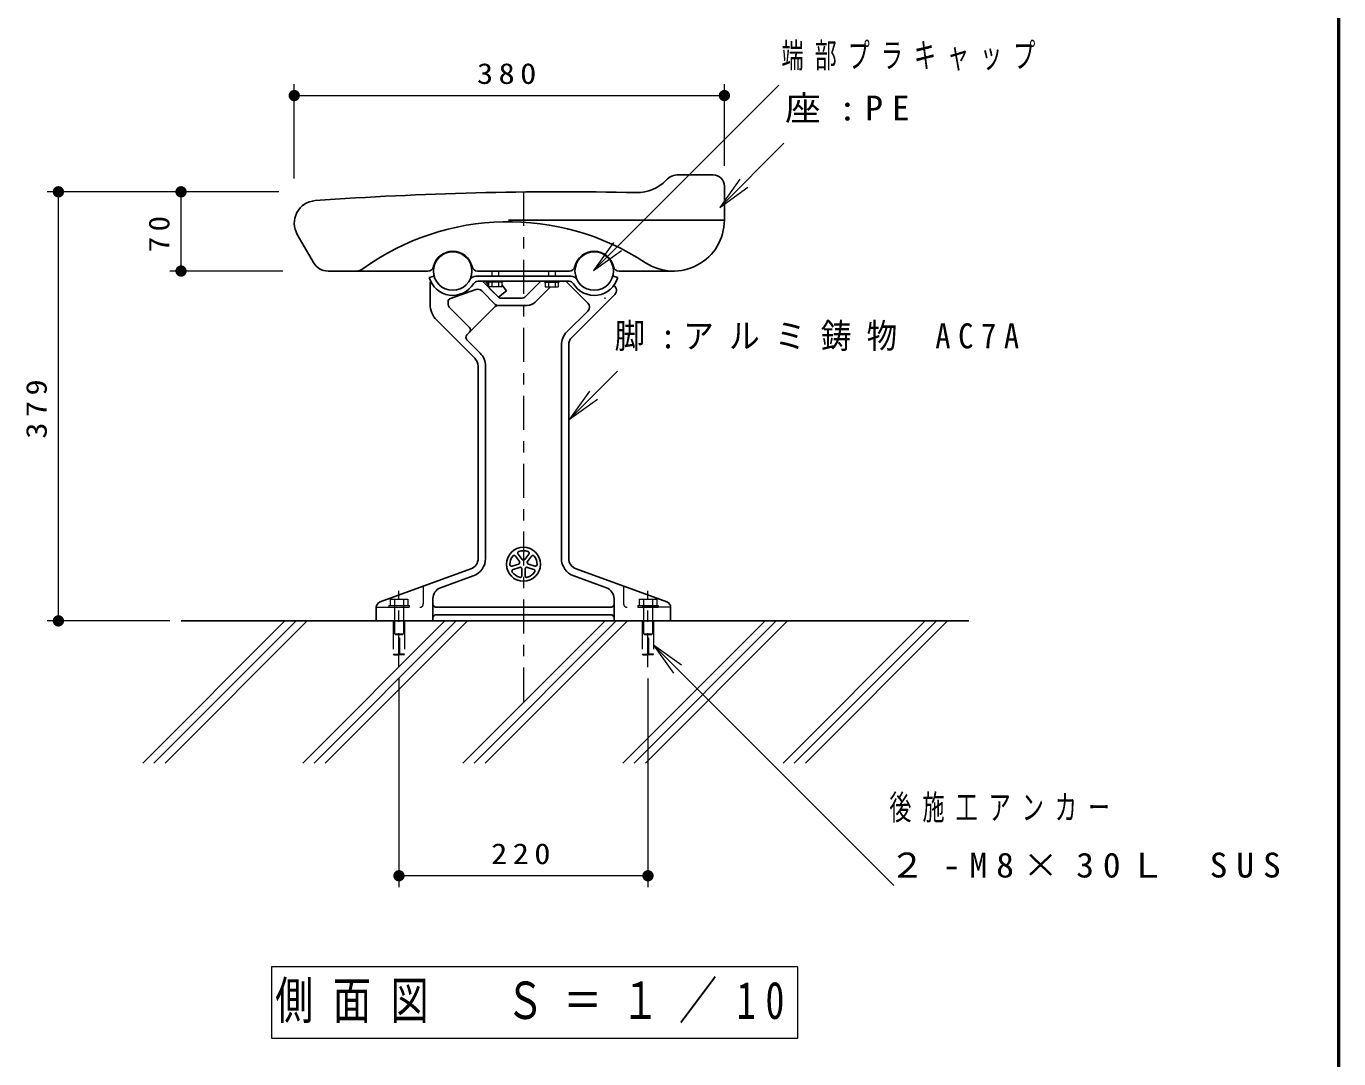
# Model space of a CAD drawing. Units: millimetres on the paper, scale 1:10. Extents: x -365 to 12, y -38 to 257.
# Drawn here: x -116 to 0, y 52.8 to 144 of the extents above; entities that cross this region are included whole.
import ezdxf

# ---------------------------------------------------------------- set-up
doc = ezdxf.new("R2010")
doc.units = ezdxf.units.MM
for name, pattern in [('USER1', [4.5, 2.5, -2]), ('USER2', [6, 3, -1, 1, -1]), ('USER3', [8, 3, -1, 1, -1, 1, -1])]:
    doc.linetypes.add(name, pattern=pattern)
doc.layers.add('LY_1', color=7, linetype='Continuous', lineweight=25)
doc.layers.add('LY_2', color=7, linetype='Continuous', lineweight=13)
doc.styles.add('ＭＳ ゴシック', font='')
doc.styles.get('ＭＳ ゴシック').set_extended_font_data('MS Gothic')

# ---------------------------------------------------------------- blocks, each defined once
blk = doc.blocks.new('open_arrow')
at = {"color": 0, "linetype": 'Continuous', "lineweight": -2}
blk.add_lwpolyline([(7.5, 1.25), (0, 0), (7.5, -1.25)], dxfattribs=at)
blk = doc.blocks.new('filled_dot')
at = {"color": 0, "linetype": 'Continuous', "lineweight": -2, "const_width": 1.25}
blk.add_lwpolyline([(-0.625, 0, 1), (0.625, 0, 1)], format="xyb", close=True, dxfattribs=at)

msp = doc.modelspace()

# ---------------------------------------------------------------- linework, layer by layer
at = {"layer": 'LY_1', "lineweight": 13}
for p, q in [((-92.275, 130.572), (-92.275, 138.902)), ((-65.832, 122.453), (-49.46, 138.825)), ((-54.275, 131.694), (-54.275, 138.902)), ((-92.275, 137.902), (-54.275, 137.902)), ((-54.679, 128.03), (-49.022, 133.687)), ((-93.624, 129.402), (-114.111, 129.402)), ((-113.111, 91.502), (-113.111, 129.402)), ((-102.275, 122.402), (-102.275, 129.402)), ((-93.275, 122.402), (-103.275, 122.402)), ((-74.825, 122.402), (-74.825, 121.952)), ((-74.225, 122.402), (-74.225, 121.952)), ((-69.825, 122.402), (-69.825, 121.952)), ((-69.225, 122.402), (-69.225, 121.952)), ((-75.175, 121.502), (-75.175, 121.422)), ((-73.875, 121.422), (-75.175, 121.422)), ((-75.1, 121.422), (-75.1, 121.022)), ((-73.95, 121.022), (-75.1, 121.022)), ((-74.825, 121.422), (-74.825, 121.022)), ((-74.225, 121.422), (-74.225, 121.022)), ((-73.95, 121.422), (-73.95, 121.022)), ((-73.875, 121.502), (-73.875, 121.422)), ((-70.175, 121.502), (-70.175, 121.422)), ((-70.175, 121.422), (-68.875, 121.422)), ((-70.1, 121.422), (-70.1, 121.022)), ((-70.1, 121.022), (-68.95, 121.022)), ((-69.825, 121.422), (-69.825, 121.022)), ((-69.225, 121.422), (-69.225, 121.022)), ((-68.95, 121.422), (-68.95, 121.022)), ((-68.875, 121.502), (-68.875, 121.422)), ((-67.949, 109.316), (-63.706, 113.559)), ((-103.275, 91.502), (-114.111, 91.502)), ((-105.661, 78.945), (-93.103, 91.502)), ((-104.671, 78.945), (-92.114, 91.502)), ((-103.681, 78.945), (-91.124, 91.502)), ((-91.518, 78.945), (-78.961, 91.502)), ((-90.529, 78.945), (-77.971, 91.502)), ((-89.539, 78.945), (-76.981, 91.502)), ((-77.376, 78.945), (-64.819, 91.502)), ((-76.386, 78.945), (-63.829, 91.502)), ((-75.396, 78.945), (-62.839, 91.502)), ((-63.234, 78.945), (-50.677, 91.502)), ((-62.244, 78.945), (-49.687, 91.502)), ((-61.254, 78.945), (-48.697, 91.502)), ((-49.092, 78.945), (-36.535, 91.502)), ((-48.102, 78.945), (-35.545, 91.502)), ((-47.112, 78.945), (-34.555, 91.502)), ((-60.525, 89.348), (-39.295, 68.118)), ((-83.025, 86.438), (-83.025, 67.993)), ((-61.025, 86.428), (-61.025, 67.993)), ((-61.025, 68.993), (-83.025, 68.993)), ((-47.785, 60.952), (-94.285, 60.952)), ((-94.285, 60.952), (-94.285, 54.652)), ((-47.785, 54.652), (-47.785, 60.952)), ((-94.285, 54.652), (-47.785, 54.652))]:
    msp.add_line(p, q, dxfattribs=at)
at = {"layer": 'LY_1'}
for p, q in [((-58.329, 130.902), (-55.275, 130.902)), ((-54.275, 129.902), (-54.275, 126.902)), ((-73.339, 126.902), (-54.275, 126.902)), ((-92.007, 125.626), (-90.579, 123.152)), ((-89.28, 122.402), (-80.469, 122.402)), ((-79.917, 121.962), (-80.352, 121.846)), ((-76.229, 121.952), (-67.822, 121.952)), ((-76.082, 122.402), (-67.969, 122.402)), ((-64.133, 121.962), (-63.699, 121.846)), ((-63.582, 122.402), (-58.775, 122.402)), ((-80.275, 121.256), (-80.275, 119.481)), ((-76.226, 120.768), (-78.483, 119.988)), ((-76.053, 121.502), (-67.997, 121.502)), ((-75.709, 120.649), (-74.514, 119.454)), ((-75.643, 121.502), (-74.186, 120.045)), ((-75.1, 121.169), (-75.369, 121.502)), ((-75.043, 120.902), (-74.186, 120.045)), ((-74.236, 120.095), (-73.535, 120.66)), ((-73.535, 120.66), (-73.95, 121.176)), ((-71.892, 120.104), (-70.494, 121.502)), ((-70.994, 119.659), (-69.63, 121.022)), ((-68.269, 121.502), (-66.345, 119.578)), ((-78.685, 119.726), (-78.685, 119.436)), ((-74.115, 120.016), (-72.104, 120.016)), ((-67.733, 116.565), (-63.952, 120.345)), ((-78.598, 119.224), (-76.795, 117.421)), ((-74.513, 119.278), (-77.035, 116.756)), ((-74.301, 119.366), (-71.701, 119.366)), ((-68.192, 117.024), (-66.345, 118.871)), ((-79.69, 118.066), (-76.318, 114.695)), ((-77.036, 116.331), (-75.859, 115.155)), ((-68.675, 115.857), (-68.675, 97.028)), ((-68.025, 115.857), (-68.025, 97.028)), ((-76.025, 113.988), (-76.025, 97.028)), ((-75.375, 113.988), (-75.375, 97.028)), ((-72.147, 96.924), (-72.495, 97.404)), ((-71.904, 96.924), (-71.555, 97.404)), ((-72.464, 96.517), (-73.029, 96.334)), ((-72.389, 96.748), (-72.738, 97.228)), ((-71.661, 96.748), (-71.313, 97.228)), ((-71.586, 96.517), (-71.022, 96.334)), ((-84.696, 93.172), (-76.683, 96.088)), ((-79.367, 94.42), (-76.461, 95.478)), ((-72.372, 96.232), (-72.936, 96.049)), ((-72.175, 96.089), (-72.175, 95.496)), ((-71.875, 96.089), (-71.875, 95.496)), ((-71.679, 96.232), (-71.115, 96.049)), ((-67.59, 95.478), (-64.683, 94.42)), ((-67.367, 96.088), (-59.354, 93.172)), ((-80.025, 93.48), (-80.025, 91.502)), ((-64.025, 93.48), (-64.025, 91.502)), ((-85.025, 92.702), (-85.025, 91.502)), ((-79.725, 92.702), (-64.325, 92.702)), ((-79.725, 92.052), (-64.325, 92.052)), ((-59.025, 92.702), (-59.025, 91.502)), ((-102.275, 91.502), (-32.69, 91.502)), ((-64.025, 91.502), (-59.025, 91.502))]:
    msp.add_line(p, q, dxfattribs=at)
at = {"layer": 'LY_1', "linetype": 'USER2', "lineweight": 13}
for p, q in [((-72.025, 129.384), (-72.025, 83.465)), ((-83.025, 87.428), (-83.025, 94.16)), ((-61.025, 87.428), (-61.025, 94.16))]:
    msp.add_line(p, q, dxfattribs=at)
at = {"layer": 'LY_1', "linetype": 'USER1', "lineweight": 13}
for p, q in [((-80.875, 94.563), (-80.875, 93.002)), ((-63.175, 94.563), (-63.175, 93.002)), ((-85.025, 92.702), (-81.175, 92.702)), ((-59.025, 92.702), (-62.875, 92.702))]:
    msp.add_line(p, q, dxfattribs=at)
at = {"layer": 'LY_1', "color": 2, "linetype": 'USER1', "lineweight": 13}
for p, q in [((-83.926, 92.862), (-82.126, 92.862)), ((-83.925, 92.862), (-83.925, 92.702)), ((-83.816, 93.412), (-82.236, 93.412)), ((-83.815, 93.412), (-83.815, 92.862)), ((-83.425, 92.862), (-83.425, 90.362)), ((-83.425, 92.862), (-83.425, 90.862)), ((-83.42, 93.412), (-83.42, 92.862)), ((-82.63, 93.412), (-82.63, 92.862)), ((-82.625, 92.862), (-82.625, 90.362)), ((-82.625, 92.862), (-82.625, 90.862)), ((-82.235, 93.412), (-82.235, 92.862)), ((-82.125, 92.862), (-82.125, 92.702)), ((-61.926, 92.862), (-60.126, 92.862)), ((-61.925, 92.862), (-61.925, 92.702)), ((-61.816, 93.412), (-60.236, 93.412)), ((-61.815, 93.412), (-61.815, 92.862)), ((-61.425, 92.862), (-61.425, 90.362)), ((-61.425, 92.862), (-61.425, 90.862)), ((-61.42, 93.412), (-61.42, 92.862)), ((-60.63, 93.412), (-60.63, 92.862)), ((-60.625, 92.862), (-60.625, 90.362)), ((-60.625, 92.862), (-60.625, 90.862)), ((-60.235, 93.412), (-60.235, 92.862)), ((-60.125, 92.862), (-60.125, 92.702)), ((-83.925, 92.702), (-82.125, 92.702)), ((-61.925, 92.702), (-60.125, 92.702)), ((-83.525, 91.502), (-83.525, 88.552)), ((-83.525, 91.502), (-82.525, 91.502)), ((-82.525, 91.502), (-82.525, 88.552)), ((-61.525, 91.502), (-61.525, 88.552)), ((-61.525, 91.502), (-60.525, 91.502)), ((-60.525, 91.502), (-60.525, 88.552)), ((-83.425, 90.362), (-82.625, 90.362)), ((-83.075, 90.002), (-82.975, 90.002)), ((-83.075, 90.002), (-83.075, 88.502)), ((-82.975, 90.002), (-82.975, 88.502)), ((-61.425, 90.362), (-60.625, 90.362)), ((-61.075, 90.002), (-60.975, 90.002)), ((-61.075, 90.002), (-61.075, 88.502)), ((-60.975, 90.002), (-60.975, 88.502)), ((-83.525, 88.552), (-83.075, 88.552)), ((-83.475, 88.502), (-83.525, 88.552)), ((-83.475, 88.502), (-83.075, 88.502)), ((-82.525, 88.552), (-82.975, 88.552)), ((-82.575, 88.502), (-82.975, 88.502)), ((-82.575, 88.502), (-82.525, 88.552)), ((-61.525, 88.552), (-61.075, 88.552)), ((-61.475, 88.502), (-61.525, 88.552)), ((-61.475, 88.502), (-61.075, 88.502)), ((-60.525, 88.552), (-60.975, 88.552)), ((-60.575, 88.502), (-60.975, 88.502)), ((-60.575, 88.502), (-60.525, 88.552))]:
    msp.add_line(p, q, dxfattribs=at)
at = {"layer": 'LY_1', "linetype": 'USER3', "lineweight": 13}
for p, q in [((-83.358, 90.302), (-82.693, 90.302)), ((-61.358, 90.302), (-60.693, 90.302))]:
    msp.add_line(p, q, dxfattribs=at)
at = {"layer": 'LY_1'}
for centre, radius in [((-78.275, 122.402), 1.7), ((-78.275, 122.402), 1.7), ((-65.775, 122.402), 1.7), ((-65.775, 122.402), 1.7), ((-72.025, 96.502), 1.5)]:
    msp.add_circle(centre, radius, dxfattribs=at)
for centre, radius, start, end in [((-61.973, 132.826), 3.5, 268.71564, 316.78399), ((-58.329, 129.402), 1.5, 89.99998, 136.78403), ((-55.275, 129.902), 1, 0, 89.99998), ((-68.775, -170.598), 300, 88.71566, 94.13737), ((-90.275, 126.625), 2, 94.13735, 209.99996), ((-73.339, 104.763), 22, 56.66241, 125.86436), ((-58.775, 126.902), 4.5, 236.66234, 0), ((-78.275, 122.402), 1.75, 12.83963, 167.16038), ((-65.775, 122.402), 1.75, 12.83962, 167.16037), ((-89.28, 123.902), 1.5, 210, 270.00002), ((-86.814, 123.402), 1, 270.00002, 305.86437), ((-80.469, 122.902), 0.5, 270.00002, 347.16039), ((-78.275, 122.402), 2.15, 194.99998, 328.71956), ((-76.229, 121.352), 0.6, 89.99998, 152.8367), ((-76.082, 122.902), 0.5, 192.83962, 270.00002), ((-67.969, 122.902), 0.5, 270.00002, 347.16039), ((-67.822, 121.352), 0.6, 27.16326, 89.99998), ((-65.775, 122.402), 2.15, 211.28042, 345), ((-63.582, 122.902), 0.5, 192.83962, 270.00002), ((-79.975, 121.256), 0.3, 139.53952, 179.99996), ((-76.053, 121.052), 0.45, 89.99998, 148.7195), ((-76.063, 120.295), 0.5, 45, 109.06382), ((-67.997, 121.052), 0.45, 31.28046, 89.99998), ((-64.306, 120.698), 0.5, 315.00001, 58.63458), ((-78.275, 119.481), 2, 179.99998, 224.99991), ((-78.385, 119.704), 0.3, 109.06382, 179.99996), ((-78.385, 119.436), 0.3, 179.99998, 224.99998), ((-74.301, 119.666), 0.3, 224.99956, 270.00002), ((-74.115, 120.116), 0.1, 224.99999, 270.00002), ((-74.115, 120.116), 0.1, 225.00122, 270.00002), ((-74.115, 120.116), 0.1, 224.99999, 270.00002), ((-74.115, 120.116), 0.1, 224.99999, 270.00002), ((-74.115, 120.116), 0.1, 225.00122, 270.00002), ((-72.104, 120.316), 0.3, 270.00002, 315.00041), ((-71.701, 120.366), 1, 270.00002, 314.99988), ((-66.699, 119.224), 0.5, 315.00025, 45.00025), ((-64.881, 119.502), 0.5, 79.49031, 89.99998), ((-64.881, 119.502), 0.5, 79.49031, 89.99998), ((-74.301, 119.066), 0.3, 89.99998, 134.99999), ((-77.007, 117.209), 0.3, 315.00001, 45.00001), ((-76.823, 116.544), 0.3, 135.00001, 225), ((-67.025, 115.857), 1.65, 134.99995, 179.99996), ((-67.025, 115.857), 1, 134.99989, 179.99996), ((-77.025, 113.988), 1.65, 0, 45.00008), ((-77.025, 113.988), 1, 0, 45.00012), ((-72.374, 97.493), 0.15, 109.39839, 215.99994), ((-72.025, 96.502), 1.2, 70.60154, 109.39844), ((-71.677, 97.493), 0.15, 324.00011, 70.60162), ((-77.025, 97.028), 1, 290.00014, 0), ((-77.025, 97.028), 1.65, 289.99993, 0), ((-72.025, 96.502), 1.2, 142.60154, 181.39843), ((-73.075, 96.477), 0.15, 181.39841, 287.99994), ((-72.86, 97.14), 0.15, 36.00011, 142.60162), ((-72.511, 96.66), 0.15, 287.99991, 35.99998), ((-72.025, 97.013), 0.15, 215.99991, 323.99998), ((-71.54, 96.66), 0.15, 143.9999, 251.99997), ((-71.191, 97.14), 0.15, 37.39839, 143.99992), ((-72.025, 96.502), 1.2, 358.60155, 37.39844), ((-70.976, 96.477), 0.15, 252.00011, 358.60163), ((-67.025, 97.028), 1.65, 179.99998, 250.00006), ((-67.025, 97.028), 1, 179.99998, 249.99984), ((-72.89, 95.906), 0.15, 108.0001, 214.60162), ((-72.025, 96.502), 1.2, 214.60156, 253.39845), ((-72.325, 96.089), 0.15, 359.9999, 107.99998), ((-72.325, 95.496), 0.15, 253.3984, 359.99994), ((-71.725, 96.089), 0.15, 71.9999, 179.99996), ((-71.725, 95.496), 0.15, 180.00012, 286.60164), ((-72.025, 96.502), 1.2, 286.60155, 325.39845), ((-71.161, 95.906), 0.15, 325.3984, 71.99993), ((-79.025, 93.48), 1, 110.00016, 179.99996), ((-65.025, 93.48), 1, 0, 69.99986), ((-84.525, 92.702), 0.5, 109.99983, 179.99996), ((-79.725, 93.002), 0.3, 179.99998, 270.00003), ((-64.325, 93.002), 0.3, 270.00002, 0), ((-59.525, 92.702), 0.5, 0, 69.99984), ((-79.725, 91.752), 0.3, 89.99998, 179.99996), ((-64.325, 91.752), 0.3, 0, 89.99998)]:
    msp.add_arc(centre, radius, start, end, dxfattribs=at)
at = {"layer": 'LY_1', "color": 4}
msp.add_arc((-64.881, 119.502), 0.5, 79.49031, 89.99998, dxfattribs=at)
at = {"layer": 'LY_1', "linetype": 'USER1', "lineweight": 13}
for centre, start, end in [((-81.175, 93.002), 270.00002, 0), ((-62.875, 93.002), 179.99998, 270.00003)]:
    msp.add_arc(centre, 0.3, start, end, dxfattribs=at)
at = {"layer": 'LY_2', "lineweight": 50}
msp.add_line((0, 0), (0, 257), dxfattribs=at)

# ---------------------------------------------------------------- block references
at = {"layer": 'LY_1', "lineweight": 13, "xscale": 0.4, "yscale": 0.4}
for p in [(-92.275, 137.902), (-83.025, 68.993)]:
    msp.add_blockref('filled_dot', p, dxfattribs=at)
for name, p, rotation in [('filled_dot', (-54.275, 137.902), 180), ('filled_dot', (-113.111, 129.402), 270), ('filled_dot', (-102.275, 129.402), 270), ('open_arrow', (-54.679, 128.03), 45), ('open_arrow', (-65.832, 122.453), 45), ('filled_dot', (-102.275, 122.402), 90), ('open_arrow', (-67.949, 109.316), 45), ('filled_dot', (-113.111, 91.502), 90), ('open_arrow', (-60.525, 89.348), 315), ('filled_dot', (-61.025, 68.993), 180)]:
    msp.add_blockref(name, p, dxfattribs=dict(at, rotation=rotation))

# ---------------------------------------------------------------- texts
at = {"layer": 'LY_1', "style": 'ＭＳ ゴシック'}
for s, insert, char_height, attachment_point in [('\\T1.5;\\W0.65;端部プラキャップ', (-49.229, 141.325), 2.199, 4), ('\\T1.33;\\W1.15;380', (-73.275, 138.902), 1.833, 8), ('\\T1.5;\\W1.05;座:PE', (-48.915, 136.687), 2.199, 4), ('\\T1.5;\\W0.9;脚:アルミ鋳物\\~AC7A', (-63.975, 116.559), 2.199, 4), ('\\T1.5;\\W0.65;後施工アンカー', (-39.701, 74.918), 2.199, 4), ('\\T1.33;\\W1.15;220', (-72.025, 69.993), 1.833, 8), ('\\T1.5;\\W1.05;２-M8×30Ｌ\\~SUS', (-39.701, 69.918), 2.199, 4), ('\\T1.51;\\W0.75;側面図\u3000Ｓ＝１／10', (-71.035, 57.802), 3.299, 5)]:
    msp.add_mtext(s, dxfattribs=dict(at, insert=insert, char_height=char_height, attachment_point=attachment_point))
at = {"layer": 'LY_1', "char_height": 1.833, "attachment_point": 8, "rotation": 90, "style": 'ＭＳ ゴシック'}
for s, insert in [('\\T1.34;\\W1.1;70', (-103.275, 125.902)), ('\\T1.33;\\W1.15;379', (-114.111, 110.452))]:
    msp.add_mtext(s, dxfattribs=dict(at, insert=insert))

doc.saveas('drawing.dxf')
